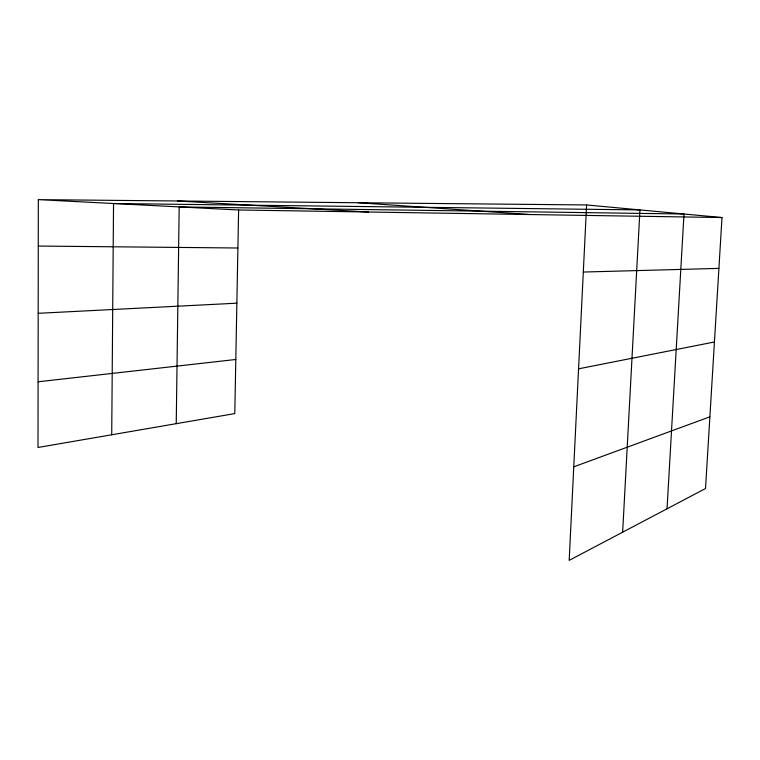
<?xml version="1.0" encoding="UTF-8"?>
<svg xmlns="http://www.w3.org/2000/svg" width="760" height="760" viewBox="0 0 760 760"><rect width="100%" height="100%" fill="white"/><g stroke="black" fill="none" stroke-linecap="round" stroke-linejoin="round"><path stroke-width="1.14" d="M38.332 199.633L38 447.469L234.792 413.592L238.611 209.988L38.332 199.633L586.596 204.953L722 217.541L705.517 488.528L569.183 560.367L586.596 204.953M111.72 434.786L113.544 203.518L639.948 209.912L622.649 532.19M176.234 423.671L179.18 206.919L683.99 214.006L667.033 508.801M573.762 466.839L709.878 416.822M578.569 368.828L714.428 341.981M38.086 381.786L235.809 359.48M38.18 313.31L236.863 303.183M583.309 272.042L718.903 268.385M38.266 246.05L237.899 248.007M238.611 209.988L722 217.541M177.45 200.982L368.543 212.021M358.302 202.739L529.825 214.538"/></g></svg>
